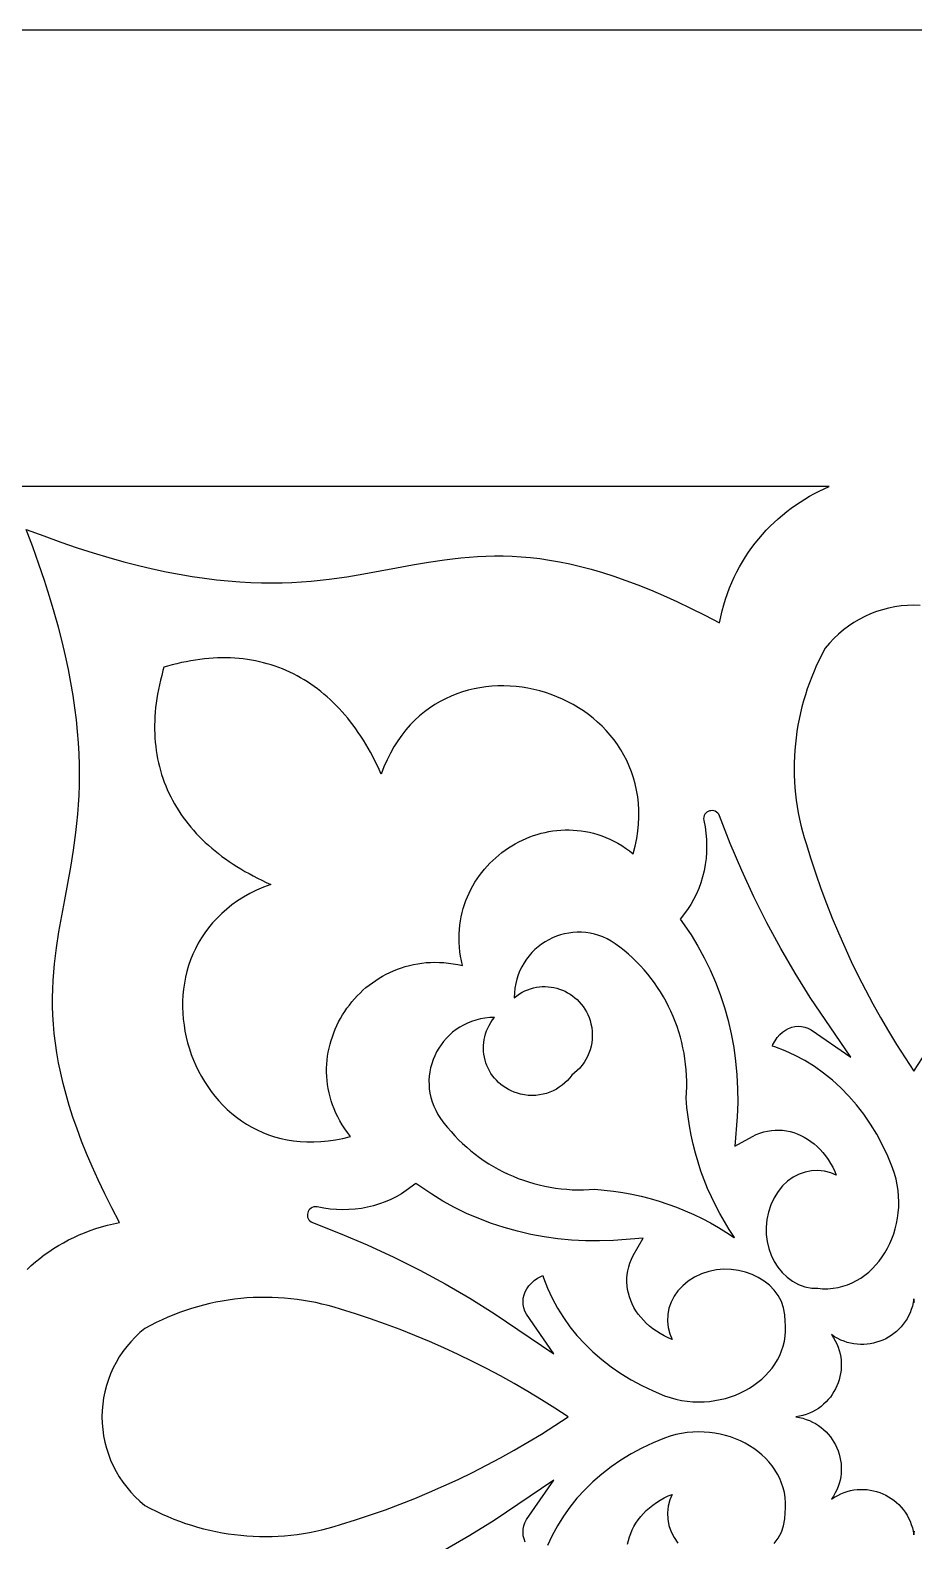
# Model space of a CAD drawing. Extents: x -352 to 352, y -78 to 78.
# Drawn here: x -195.9 to -146.5, y -6.9 to 77.5 of the extents above; entities that cross this region are included whole.
import ezdxf

# ---------------------------------------------------------------- set-up
doc = ezdxf.new("R2010")
doc.units = 0
doc.layers.get('0').update_dxf_attribs({"linetype": 'CONTINUOUS'})

msp = doc.modelspace()

# ---------------------------------------------------------------- linework, layer by layer
for points in [[(-352.5, -77.5), (352.5, -77.5), (352.5, 77.5), (-352.5, 77.5)], [(-185.395, 42.418), (-185.64, 42.406), (-185.888, 42.389), (-186.137, 42.365), (-186.389, 42.335), (-186.642, 42.3), (-186.898, 42.257), (-187.156, 42.209), (-187.415, 42.154), (-187.677, 42.093), (-187.94, 42.026), (-188.205, 41.953), (-188.394, 41.896), (-188.45, 41.708), (-188.524, 41.443), (-188.591, 41.179), (-188.652, 40.918), (-188.706, 40.658), (-188.755, 40.401), (-188.797, 40.145), (-188.833, 39.891), (-188.863, 39.64), (-188.886, 39.39), (-188.904, 39.143), (-188.915, 38.897), (-188.921, 38.654), (-188.92, 38.413), (-188.914, 38.174), (-188.901, 37.937), (-188.883, 37.702), (-188.858, 37.47), (-188.828, 37.24), (-188.792, 37.012), (-188.75, 36.786), (-188.703, 36.563), (-188.65, 36.341), (-188.591, 36.123), (-188.526, 35.906), (-188.456, 35.692), (-188.38, 35.481), (-188.298, 35.272), (-188.211, 35.065), (-188.118, 34.861), (-188.02, 34.659), (-187.917, 34.46), (-187.808, 34.263), (-187.693, 34.069), (-187.574, 33.878), (-187.449, 33.689), (-187.318, 33.503), (-187.183, 33.319), (-187.042, 33.138), (-186.896, 32.96), (-186.744, 32.784), (-186.588, 32.611), (-186.426, 32.441), (-186.26, 32.274), (-186.088, 32.109), (-185.911, 31.948), (-185.729, 31.789), (-185.543, 31.633), (-185.351, 31.48), (-185.154, 31.329), (-184.953, 31.182), (-184.747, 31.038), (-184.536, 30.896), (-184.32, 30.758), (-184.099, 30.622), (-183.874, 30.49), (-183.644, 30.361), (-183.409, 30.234), (-183.169, 30.111), (-182.925, 29.991), (-182.677, 29.874), (-182.424, 29.76), (-182.833, 29.603), (-183.223, 29.431), (-183.593, 29.246), (-183.946, 29.047), (-184.279, 28.836), (-184.595, 28.613), (-184.892, 28.378), (-185.171, 28.133), (-185.432, 27.878), (-185.676, 27.613), (-185.903, 27.339), (-186.112, 27.057), (-186.304, 26.767), (-186.48, 26.47), (-186.639, 26.166), (-186.781, 25.856), (-186.907, 25.541), (-187.017, 25.221), (-187.112, 24.897), (-187.19, 24.57), (-187.253, 24.239), (-187.301, 23.906), (-187.333, 23.571), (-187.351, 23.235), (-187.354, 22.899), (-187.342, 22.562), (-187.316, 22.226), (-187.276, 21.892), (-187.222, 21.559), (-187.154, 21.228), (-187.072, 20.901), (-186.977, 20.577), (-186.869, 20.257), (-186.748, 19.942), (-186.613, 19.632), (-186.466, 19.328), (-186.307, 19.031), (-186.135, 18.741), (-185.952, 18.459), (-185.756, 18.185), (-185.549, 17.92), (-185.33, 17.665), (-185.099, 17.42), (-184.858, 17.185), (-184.606, 16.962), (-184.342, 16.751), (-184.069, 16.553), (-183.784, 16.367), (-183.49, 16.195), (-183.185, 16.038), (-182.871, 15.895), (-182.547, 15.769), (-182.214, 15.658), (-181.871, 15.564), (-181.519, 15.487), (-181.158, 15.428), (-180.789, 15.388), (-180.411, 15.366), (-180.025, 15.365), (-179.63, 15.384), (-179.228, 15.423), (-178.818, 15.484), (-178.4, 15.568), (-177.975, 15.674), (-178.138, 15.887), (-178.29, 16.102), (-178.431, 16.32), (-178.561, 16.54), (-178.679, 16.762), (-178.787, 16.985), (-178.885, 17.21), (-178.971, 17.436), (-179.048, 17.664), (-179.114, 17.891), (-179.17, 18.12), (-179.216, 18.349), (-179.253, 18.577), (-179.28, 18.806), (-179.298, 19.034), (-179.306, 19.262), (-179.305, 19.489), (-179.295, 19.715), (-179.276, 19.94), (-179.249, 20.164), (-179.213, 20.385), (-179.169, 20.605), (-179.116, 20.823), (-179.055, 21.038), (-178.987, 21.251), (-178.91, 21.461), (-178.826, 21.669), (-178.735, 21.872), (-178.636, 22.073), (-178.53, 22.27), (-178.417, 22.463), (-178.297, 22.652), (-178.17, 22.836), (-178.037, 23.017), (-177.897, 23.192), (-177.751, 23.362), (-177.599, 23.528), (-177.441, 23.687), (-177.277, 23.841), (-177.107, 23.99), (-176.932, 24.132), (-176.752, 24.268), (-176.566, 24.397), (-176.375, 24.52), (-176.179, 24.636), (-175.978, 24.745), (-175.773, 24.846), (-175.563, 24.939), (-175.349, 25.025), (-175.131, 25.103), (-174.909, 25.172), (-174.682, 25.233), (-174.453, 25.286), (-174.219, 25.329), (-173.982, 25.363), (-173.742, 25.388), (-173.499, 25.403), (-173.252, 25.408), (-173.003, 25.404), (-172.751, 25.389), (-172.497, 25.363), (-172.24, 25.327), (-171.981, 25.28), (-171.72, 25.222), (-171.778, 25.483), (-171.825, 25.742), (-171.861, 25.999), (-171.886, 26.254), (-171.901, 26.505), (-171.906, 26.755), (-171.901, 27.001), (-171.885, 27.244), (-171.861, 27.485), (-171.826, 27.722), (-171.783, 27.955), (-171.731, 28.185), (-171.67, 28.411), (-171.6, 28.633), (-171.523, 28.852), (-171.437, 29.066), (-171.343, 29.276), (-171.242, 29.481), (-171.134, 29.681), (-171.018, 29.877), (-170.895, 30.068), (-170.766, 30.254), (-170.63, 30.435), (-170.487, 30.61), (-170.339, 30.779), (-170.185, 30.943), (-170.025, 31.102), (-169.86, 31.254), (-169.69, 31.4), (-169.514, 31.539), (-169.334, 31.673), (-169.149, 31.799), (-168.961, 31.919), (-168.768, 32.032), (-168.571, 32.138), (-168.37, 32.237), (-168.166, 32.329), (-167.959, 32.413), (-167.749, 32.489), (-167.536, 32.558), (-167.321, 32.619), (-167.103, 32.671), (-166.883, 32.715), (-166.661, 32.751), (-166.438, 32.779), (-166.213, 32.797), (-165.987, 32.807), (-165.76, 32.808), (-165.532, 32.8), (-165.304, 32.782), (-165.075, 32.755), (-164.846, 32.719), (-164.617, 32.673), (-164.389, 32.616), (-164.161, 32.55), (-163.934, 32.474), (-163.708, 32.387), (-163.483, 32.29), (-163.26, 32.182), (-163.038, 32.063), (-162.818, 31.934), (-162.6, 31.793), (-162.384, 31.641), (-162.171, 31.478), (-162.065, 31.903), (-161.982, 32.32), (-161.921, 32.731), (-161.881, 33.133), (-161.863, 33.527), (-161.864, 33.914), (-161.885, 34.292), (-161.926, 34.661), (-161.985, 35.022), (-162.061, 35.374), (-162.155, 35.716), (-162.266, 36.05), (-162.393, 36.374), (-162.536, 36.688), (-162.693, 36.992), (-162.865, 37.287), (-163.05, 37.571), (-163.249, 37.845), (-163.46, 38.108), (-163.683, 38.361), (-163.917, 38.602), (-164.163, 38.832), (-164.418, 39.051), (-164.683, 39.259), (-164.957, 39.454), (-165.239, 39.638), (-165.529, 39.81), (-165.826, 39.969), (-166.13, 40.116), (-166.439, 40.25), (-166.754, 40.371), (-167.074, 40.48), (-167.398, 40.575), (-167.726, 40.656), (-168.056, 40.724), (-168.389, 40.779), (-168.724, 40.819), (-169.06, 40.845), (-169.397, 40.856), (-169.733, 40.854), (-170.069, 40.836), (-170.404, 40.803), (-170.737, 40.756), (-171.067, 40.693), (-171.395, 40.614), (-171.719, 40.52), (-172.039, 40.41), (-172.354, 40.284), (-172.663, 40.141), (-172.967, 39.982), (-173.264, 39.807), (-173.554, 39.615), (-173.837, 39.405), (-174.11, 39.179), (-174.375, 38.935), (-174.631, 38.673), (-174.876, 38.394), (-175.11, 38.097), (-175.333, 37.782), (-175.545, 37.448), (-175.743, 37.096), (-175.929, 36.725), (-176.101, 36.335), (-176.258, 35.926), (-176.372, 36.18), (-176.489, 36.428), (-176.609, 36.672), (-176.732, 36.911), (-176.858, 37.146), (-176.987, 37.376), (-177.12, 37.602), (-177.255, 37.822), (-177.394, 38.038), (-177.535, 38.249), (-177.679, 38.455), (-177.827, 38.657), (-177.977, 38.854), (-178.13, 39.045), (-178.286, 39.232), (-178.445, 39.414), (-178.607, 39.59), (-178.771, 39.762), (-178.939, 39.929), (-179.109, 40.09), (-179.282, 40.247), (-179.457, 40.398), (-179.636, 40.544), (-179.816, 40.685), (-180, 40.821), (-180.186, 40.951), (-180.375, 41.076), (-180.567, 41.196), (-180.761, 41.31), (-180.958, 41.419), (-181.157, 41.523), (-181.358, 41.621), (-181.563, 41.714), (-181.769, 41.801), (-181.978, 41.882), (-182.19, 41.958), (-182.404, 42.028), (-182.62, 42.093), (-182.839, 42.152), (-183.06, 42.205), (-183.283, 42.253), (-183.509, 42.295), (-183.737, 42.331), (-183.967, 42.361), (-184.2, 42.385), (-184.434, 42.404), (-184.671, 42.416), (-184.91, 42.423), (-185.151, 42.423)], [(-157.356, 33.591), (-157.4, 33.679), (-157.456, 33.751), (-157.521, 33.807), (-157.593, 33.847), (-157.67, 33.872), (-157.75, 33.883), (-157.83, 33.88), (-157.909, 33.864), (-157.985, 33.836), (-158.054, 33.795), (-158.116, 33.743), (-158.168, 33.681), (-158.207, 33.608), (-158.233, 33.527), (-158.241, 33.436), (-158.231, 33.337), (-158.161, 32.974), (-158.112, 32.621), (-158.082, 32.267), (-158.072, 31.913), (-158.08, 31.56), (-158.108, 31.21), (-158.153, 30.864), (-158.217, 30.522), (-158.299, 30.186), (-158.398, 29.857), (-158.514, 29.537), (-158.648, 29.225), (-158.798, 28.924), (-158.964, 28.635), (-159.146, 28.358), (-159.55, 27.82), (-158.944, 26.935), (-158.558, 26.308), (-158.202, 25.659), (-157.875, 24.991), (-157.579, 24.305), (-157.313, 23.601), (-157.077, 22.883), (-156.874, 22.151), (-156.702, 21.407), (-156.562, 20.653), (-156.455, 19.89), (-156.381, 19.119), (-156.34, 18.343), (-156.334, 17.563), (-156.361, 16.78), (-156.492, 15.128), (-155.518, 15.679), (-155.306, 15.78), (-155.093, 15.863), (-154.88, 15.929), (-154.668, 15.979), (-154.456, 16.012), (-154.245, 16.029), (-154.034, 16.031), (-153.825, 16.018), (-153.618, 15.99), (-153.412, 15.947), (-153.209, 15.891), (-153.009, 15.82), (-152.812, 15.735), (-152.62, 15.636), (-152.431, 15.524), (-152.247, 15.398), (-152.069, 15.26), (-151.898, 15.109), (-151.732, 14.945), (-151.575, 14.769), (-151.425, 14.582), (-151.283, 14.383), (-151.151, 14.172), (-151.029, 13.951), (-150.917, 13.718), (-150.828, 13.507), (-151.142, 13.638), (-151.495, 13.729), (-151.855, 13.766), (-152.214, 13.75), (-152.569, 13.682), (-152.912, 13.562), (-153.24, 13.393), (-153.548, 13.176), (-153.83, 12.912), (-154.083, 12.604), (-154.303, 12.252), (-154.486, 11.861), (-154.622, 11.446), (-154.709, 11.028), (-154.747, 10.611), (-154.739, 10.2), (-154.688, 9.798), (-154.596, 9.41), (-154.465, 9.039), (-154.296, 8.689), (-154.092, 8.364), (-153.853, 8.068), (-153.582, 7.805), (-153.278, 7.581), (-152.945, 7.401), (-152.585, 7.272), (-152.202, 7.199), (-151.853, 7.19), (-151.59, 7.166), (-151.298, 7.165), (-151.012, 7.187), (-150.731, 7.232), (-150.458, 7.298), (-150.193, 7.386), (-149.937, 7.493), (-149.69, 7.619), (-149.453, 7.762), (-149.227, 7.922), (-149.011, 8.098), (-148.807, 8.288), (-148.614, 8.492), (-148.433, 8.709), (-148.265, 8.938), (-148.109, 9.178), (-147.967, 9.429), (-147.837, 9.689), (-147.722, 9.958), (-147.621, 10.235), (-147.534, 10.52), (-147.463, 10.811), (-147.407, 11.108), (-147.367, 11.41), (-147.343, 11.717), (-147.337, 12.027), (-147.347, 12.341), (-147.376, 12.656), (-147.423, 12.972), (-147.489, 13.289), (-147.575, 13.605), (-147.681, 13.922), (-147.949, 14.572), (-148.244, 15.195), (-148.568, 15.794), (-148.92, 16.368), (-149.297, 16.916), (-149.699, 17.436), (-150.126, 17.927), (-150.575, 18.389), (-151.046, 18.819), (-151.538, 19.217), (-152.049, 19.582), (-152.579, 19.913), (-153.126, 20.207), (-153.689, 20.465), (-154.268, 20.684), (-154.398, 20.723), (-154.365, 20.807), (-154.252, 21.017), (-154.123, 21.204), (-153.98, 21.367), (-153.825, 21.507), (-153.662, 21.621), (-153.491, 21.712), (-153.316, 21.777), (-153.138, 21.819), (-152.957, 21.835), (-152.776, 21.826), (-152.595, 21.791), (-152.413, 21.728), (-152.231, 21.636), (-150.024, 20.105), (-152.279, 23.449), (-153.127, 24.801), (-153.936, 26.187), (-154.704, 27.607), (-155.43, 29.057), (-156.114, 30.538), (-156.755, 32.047)], [(-163.176, 26.441), (-163.403, 26.588), (-163.633, 26.715), (-163.868, 26.822), (-164.105, 26.911), (-164.344, 26.982), (-164.584, 27.035), (-164.825, 27.07), (-165.066, 27.088), (-165.306, 27.089), (-165.544, 27.074), (-165.779, 27.044), (-166.012, 26.997), (-166.24, 26.936), (-166.464, 26.859), (-166.682, 26.769), (-166.894, 26.664), (-167.099, 26.546), (-167.296, 26.415), (-167.485, 26.271), (-167.664, 26.115), (-167.834, 25.946), (-167.993, 25.767), (-168.14, 25.576), (-168.276, 25.374), (-168.398, 25.163), (-168.506, 24.941), (-168.6, 24.709), (-168.679, 24.469), (-168.742, 24.22), (-168.788, 23.962), (-168.817, 23.697), (-168.827, 23.424), (-168.683, 23.538), (-168.534, 23.64), (-168.382, 23.73), (-168.226, 23.808), (-168.068, 23.876), (-167.908, 23.932), (-167.746, 23.976), (-167.582, 24.01), (-167.418, 24.034), (-167.254, 24.046), (-167.089, 24.048), (-166.926, 24.04), (-166.763, 24.022), (-166.602, 23.994), (-166.444, 23.956), (-166.288, 23.908), (-166.135, 23.851), (-165.985, 23.785), (-165.84, 23.71), (-165.699, 23.625), (-165.563, 23.532), (-165.433, 23.43), (-165.308, 23.32), (-165.19, 23.201), (-165.08, 23.075), (-164.976, 22.94), (-164.88, 22.797), (-164.793, 22.647), (-164.715, 22.49), (-164.646, 22.324), (-164.587, 22.152), (-164.538, 21.973), (-164.495, 21.756), (-164.469, 21.541), (-164.46, 21.329), (-164.468, 21.12), (-164.491, 20.915), (-164.529, 20.715), (-164.582, 20.52), (-164.648, 20.331), (-164.728, 20.149), (-164.82, 19.973), (-164.924, 19.806), (-165.04, 19.647), (-165.166, 19.496), (-165.303, 19.356), (-165.449, 19.226), (-165.604, 19.106), (-165.723, 18.951), (-165.854, 18.805), (-165.994, 18.668), (-166.144, 18.542), (-166.304, 18.426), (-166.471, 18.322), (-166.646, 18.23), (-166.829, 18.15), (-167.018, 18.084), (-167.213, 18.031), (-167.413, 17.993), (-167.618, 17.97), (-167.827, 17.963), (-168.039, 17.971), (-168.254, 17.997), (-168.471, 18.04), (-168.65, 18.089), (-168.822, 18.148), (-168.987, 18.217), (-169.145, 18.295), (-169.295, 18.383), (-169.438, 18.478), (-169.572, 18.582), (-169.699, 18.693), (-169.818, 18.811), (-169.928, 18.935), (-170.03, 19.065), (-170.123, 19.201), (-170.207, 19.342), (-170.283, 19.488), (-170.349, 19.637), (-170.406, 19.79), (-170.453, 19.946), (-170.491, 20.105), (-170.52, 20.266), (-170.538, 20.428), (-170.546, 20.592), (-170.544, 20.756), (-170.531, 20.92), (-170.508, 21.085), (-170.474, 21.248), (-170.429, 21.41), (-170.373, 21.571), (-170.306, 21.729), (-170.227, 21.884), (-170.137, 22.037), (-170.035, 22.185), (-169.922, 22.33), (-170.195, 22.319), (-170.46, 22.291), (-170.717, 22.244), (-170.967, 22.182), (-171.207, 22.103), (-171.438, 22.009), (-171.66, 21.9), (-171.872, 21.778), (-172.074, 21.643), (-172.264, 21.495), (-172.444, 21.336), (-172.612, 21.167), (-172.768, 20.987), (-172.912, 20.798), (-173.044, 20.601), (-173.162, 20.396), (-173.266, 20.184), (-173.357, 19.966), (-173.433, 19.742), (-173.495, 19.514), (-173.541, 19.282), (-173.572, 19.046), (-173.587, 18.808), (-173.586, 18.568), (-173.568, 18.328), (-173.532, 18.087), (-173.48, 17.846), (-173.409, 17.607), (-173.32, 17.37), (-173.212, 17.136), (-173.085, 16.905), (-172.939, 16.678), (-172.752, 16.426), (-172.558, 16.181), (-172.356, 15.943), (-172.147, 15.713), (-171.931, 15.49), (-171.708, 15.275), (-171.479, 15.067), (-171.244, 14.868), (-171.003, 14.677), (-170.756, 14.494), (-170.504, 14.319), (-170.246, 14.152), (-169.983, 13.994), (-169.715, 13.844), (-169.443, 13.703), (-169.166, 13.57), (-168.885, 13.447), (-168.6, 13.332), (-168.311, 13.226), (-168.019, 13.13), (-167.723, 13.043), (-167.424, 12.965), (-167.123, 12.896), (-166.819, 12.837), (-166.512, 12.788), (-166.203, 12.749), (-165.893, 12.719), (-165.58, 12.699), (-165.266, 12.69), (-164.951, 12.69), (-164.635, 12.701), (-164.318, 12.722), (-163.795, 12.678), (-163.275, 12.616), (-162.758, 12.537), (-162.245, 12.441), (-161.736, 12.328), (-161.232, 12.199), (-160.733, 12.053), (-160.239, 11.891), (-159.751, 11.713), (-159.269, 11.518), (-158.794, 11.308), (-158.325, 11.082), (-157.865, 10.84), (-157.412, 10.583), (-156.968, 10.311), (-156.532, 10.023), (-156.543, 10.032), (-156.546, 10.049), (-156.521, 10.034), (-156.808, 10.47), (-157.081, 10.914), (-157.338, 11.367), (-157.58, 11.828), (-157.806, 12.296), (-158.016, 12.771), (-158.211, 13.253), (-158.389, 13.741), (-158.551, 14.235), (-158.697, 14.734), (-158.826, 15.239), (-158.939, 15.747), (-159.035, 16.26), (-159.114, 16.777), (-159.175, 17.297), (-159.22, 17.82), (-159.199, 18.137), (-159.188, 18.453), (-159.187, 18.769), (-159.197, 19.083), (-159.217, 19.395), (-159.246, 19.706), (-159.286, 20.014), (-159.335, 20.321), (-159.394, 20.625), (-159.462, 20.927), (-159.54, 21.225), (-159.628, 21.521), (-159.724, 21.813), (-159.83, 22.102), (-159.944, 22.387), (-160.068, 22.668), (-160.2, 22.945), (-160.342, 23.217), (-160.491, 23.485), (-160.65, 23.748), (-160.816, 24.006), (-160.991, 24.259), (-161.175, 24.506), (-161.366, 24.747), (-161.565, 24.982), (-161.772, 25.211), (-161.987, 25.433), (-162.21, 25.649), (-162.441, 25.858), (-162.678, 26.06), (-162.924, 26.255)], [(-174.856, 12.648), (-175.132, 12.466), (-175.422, 12.3), (-175.723, 12.15), (-176.034, 12.016), (-176.355, 11.9), (-176.684, 11.801), (-177.02, 11.719), (-177.361, 11.656), (-177.708, 11.61), (-178.058, 11.583), (-178.411, 11.574), (-178.764, 11.585), (-179.118, 11.614), (-179.471, 11.663), (-179.835, 11.734), (-179.934, 11.744), (-180.024, 11.735), (-180.106, 11.71), (-180.178, 11.67), (-180.241, 11.618), (-180.293, 11.557), (-180.333, 11.487), (-180.362, 11.412), (-180.378, 11.333), (-180.381, 11.252), (-180.37, 11.172), (-180.345, 11.095), (-180.305, 11.023), (-180.249, 10.958), (-180.177, 10.902), (-180.088, 10.858), (-178.545, 10.258), (-177.035, 9.616), (-175.555, 8.932), (-174.104, 8.206), (-172.685, 7.438), (-171.299, 6.63), (-169.946, 5.781), (-166.603, 3.527), (-168.133, 5.734), (-168.226, 5.915), (-168.288, 6.097), (-168.323, 6.278), (-168.332, 6.46), (-168.316, 6.64), (-168.275, 6.818), (-168.209, 6.993), (-168.119, 7.164), (-168.004, 7.327), (-167.865, 7.482), (-167.702, 7.625), (-167.515, 7.754), (-167.305, 7.867), (-167.221, 7.901), (-167.181, 7.77), (-166.962, 7.192), (-166.705, 6.628), (-166.41, 6.081), (-166.08, 5.551), (-165.715, 5.04), (-165.317, 4.548), (-164.886, 4.077), (-164.425, 3.628), (-163.933, 3.202), (-163.413, 2.799), (-162.866, 2.422), (-162.292, 2.071), (-161.693, 1.747), (-161.07, 1.451), (-160.42, 1.183), (-160.103, 1.077), (-159.787, 0.991), (-159.47, 0.925), (-159.153, 0.878), (-158.838, 0.849), (-158.525, 0.839), (-158.215, 0.845), (-157.908, 0.869), (-157.606, 0.909), (-157.309, 0.965), (-157.018, 1.036), (-156.733, 1.123), (-156.456, 1.224), (-156.187, 1.34), (-155.927, 1.469), (-155.676, 1.611), (-155.436, 1.767), (-155.207, 1.935), (-154.99, 2.116), (-154.786, 2.309), (-154.596, 2.513), (-154.42, 2.729), (-154.26, 2.955), (-154.116, 3.192), (-153.99, 3.439), (-153.883, 3.695), (-153.796, 3.96), (-153.729, 4.233), (-153.685, 4.514), (-153.663, 4.8), (-153.664, 5.092), (-153.687, 5.356), (-153.697, 5.705), (-153.769, 6.087), (-153.899, 6.447), (-154.078, 6.78), (-154.303, 7.084), (-154.565, 7.356), (-154.862, 7.594), (-155.187, 7.799), (-155.537, 7.967), (-155.908, 8.098), (-156.296, 8.19), (-156.698, 8.241), (-157.109, 8.249), (-157.526, 8.211), (-157.944, 8.125), (-158.358, 7.988), (-158.75, 7.805), (-159.101, 7.586), (-159.41, 7.333), (-159.674, 7.05), (-159.891, 6.743), (-160.06, 6.415), (-160.18, 6.071), (-160.248, 5.716), (-160.264, 5.357), (-160.226, 4.997), (-160.136, 4.644), (-160.004, 4.33), (-160.216, 4.419), (-160.448, 4.531), (-160.67, 4.653), (-160.88, 4.786), (-161.08, 4.927), (-161.267, 5.077), (-161.443, 5.235), (-161.607, 5.4), (-161.758, 5.572), (-161.896, 5.75), (-162.021, 5.933), (-162.134, 6.122), (-162.232, 6.315), (-162.317, 6.511), (-162.388, 6.712), (-162.445, 6.915), (-162.488, 7.12), (-162.516, 7.327), (-162.529, 7.536), (-162.527, 7.747), (-162.509, 7.958), (-162.476, 8.17), (-162.427, 8.383), (-162.361, 8.595), (-162.278, 8.808), (-162.177, 9.02), (-161.626, 9.995), (-163.278, 9.863), (-164.061, 9.836), (-164.841, 9.843), (-165.617, 9.883), (-166.387, 9.957), (-167.151, 10.064), (-167.905, 10.204), (-168.649, 10.376), (-169.381, 10.58), (-170.099, 10.815), (-170.802, 11.081), (-171.489, 11.377), (-172.157, 11.704), (-172.806, 12.06), (-173.433, 12.446), (-174.318, 13.052)], [(-178.537, 6.022), (-178.879, 6.127), (-179.222, 6.223), (-179.567, 6.309), (-179.913, 6.387), (-180.26, 6.456), (-180.608, 6.515), (-180.957, 6.566), (-181.307, 6.607), (-181.658, 6.64), (-182.008, 6.663), (-182.359, 6.678), (-182.71, 6.683), (-183.06, 6.68), (-183.411, 6.668), (-183.76, 6.647), (-184.109, 6.617), (-184.458, 6.578), (-184.805, 6.53), (-185.151, 6.474), (-185.495, 6.409), (-185.838, 6.335), (-186.179, 6.252), (-186.518, 6.16), (-186.856, 6.06), (-187.191, 5.951), (-187.523, 5.833), (-187.853, 5.707), (-188.18, 5.571), (-188.504, 5.428), (-188.826, 5.275), (-189.143, 5.114), (-189.458, 4.945), (-189.737, 4.712), (-190, 4.465), (-190.248, 4.205), (-190.479, 3.932), (-190.693, 3.649), (-190.89, 3.354), (-191.07, 3.05), (-191.232, 2.737), (-191.377, 2.415), (-191.503, 2.086), (-191.61, 1.75), (-191.699, 1.409), (-191.768, 1.062), (-191.818, 0.712), (-191.849, 0.357), (-191.859, 0.001), (-191.849, -0.356), (-191.818, -0.711), (-191.768, -1.061), (-191.699, -1.408), (-191.61, -1.749), (-191.503, -2.085), (-191.377, -2.414), (-191.232, -2.736), (-191.07, -3.049), (-190.89, -3.353), (-190.693, -3.648), (-190.479, -3.931), (-190.248, -4.204), (-190, -4.464), (-189.737, -4.711), (-189.458, -4.944), (-189.143, -5.113), (-188.826, -5.274), (-188.504, -5.427), (-188.18, -5.57), (-187.853, -5.706), (-187.523, -5.832), (-187.191, -5.95), (-186.856, -6.059), (-186.518, -6.159), (-186.179, -6.251), (-185.838, -6.334), (-185.495, -6.408), (-185.151, -6.473), (-184.805, -6.529), (-184.458, -6.577), (-184.109, -6.616), (-183.76, -6.646), (-183.411, -6.667), (-183.06, -6.679), (-182.71, -6.682), (-182.359, -6.677), (-182.008, -6.662), (-181.658, -6.639), (-181.307, -6.606), (-180.957, -6.565), (-180.608, -6.514), (-180.26, -6.455), (-179.913, -6.386), (-179.567, -6.308), (-179.222, -6.222), (-178.879, -6.126), (-178.537, -6.021), (-177.693, -5.759), (-176.854, -5.481), (-176.021, -5.187), (-175.194, -4.879), (-174.373, -4.554), (-173.559, -4.215), (-172.752, -3.86), (-171.951, -3.49), (-171.157, -3.105), (-170.371, -2.705), (-169.592, -2.291), (-168.821, -1.861), (-168.058, -1.418), (-167.303, -0.959), (-166.557, -0.486), (-165.819, 0.001), (-166.557, 0.488), (-167.303, 0.96), (-168.058, 1.419), (-168.821, 1.862), (-169.592, 2.292), (-170.371, 2.706), (-171.157, 3.106), (-171.951, 3.491), (-172.752, 3.861), (-173.559, 4.216), (-174.373, 4.555), (-175.194, 4.88), (-176.021, 5.188), (-176.854, 5.482), (-177.693, 5.76)]]:
    msp.add_lwpolyline(points, close=True)
for points in [[(-196.048, 8.247), (-195.817, 8.458), (-195.58, 8.663), (-195.335, 8.86), (-195.084, 9.051), (-194.826, 9.234), (-194.561, 9.41), (-194.289, 9.578), (-194.011, 9.738), (-193.726, 9.89), (-193.435, 10.034), (-193.138, 10.169), (-192.834, 10.296), (-192.523, 10.413), (-192.207, 10.522), (-191.884, 10.621), (-191.555, 10.71), (-191.22, 10.79), (-190.88, 10.859), (-191.307, 11.68), (-191.703, 12.476), (-192.069, 13.247), (-192.406, 13.994), (-192.715, 14.717), (-192.996, 15.419), (-193.251, 16.1), (-193.481, 16.76), (-193.686, 17.401), (-193.869, 18.023), (-194.028, 18.628), (-194.167, 19.217), (-194.284, 19.789), (-194.383, 20.347), (-194.463, 20.891), (-194.525, 21.422), (-194.571, 21.941), (-194.602, 22.449), (-194.618, 22.947), (-194.62, 23.435), (-194.61, 23.915), (-194.588, 24.388), (-194.555, 24.854), (-194.513, 25.314), (-194.462, 25.77), (-194.403, 26.222), (-194.266, 27.118), (-194.111, 28.009), (-193.943, 28.904), (-193.773, 29.809), (-193.606, 30.732), (-193.452, 31.68), (-193.318, 32.66), (-193.26, 33.165), (-193.211, 33.68), (-193.17, 34.207), (-193.14, 34.747), (-193.12, 35.3), (-193.112, 35.867), (-193.117, 36.451), (-193.135, 37.05), (-193.169, 37.667), (-193.218, 38.301), (-193.283, 38.955), (-193.367, 39.629), (-193.469, 40.324), (-193.591, 41.04), (-193.733, 41.779), (-193.897, 42.542), (-194.083, 43.33), (-194.293, 44.142), (-194.528, 44.981), (-194.788, 45.848), (-195.074, 46.742), (-195.388, 47.666), (-195.73, 48.62), (-196.102, 49.605), (-195.117, 49.233), (-194.164, 48.891), (-193.24, 48.577), (-192.345, 48.29), (-191.479, 48.03), (-190.64, 47.796), (-189.827, 47.586), (-189.04, 47.399), (-188.277, 47.235), (-187.538, 47.093), (-186.821, 46.972), (-186.126, 46.869), (-185.453, 46.786), (-184.799, 46.72), (-184.164, 46.671), (-183.547, 46.638), (-182.948, 46.619), (-182.365, 46.615), (-181.797, 46.623), (-181.244, 46.642), (-180.704, 46.673), (-180.177, 46.714), (-179.662, 46.763), (-179.158, 46.82), (-178.177, 46.955), (-177.23, 47.109), (-175.402, 47.446), (-174.507, 47.613), (-173.615, 47.769), (-172.719, 47.906), (-172.268, 47.964), (-171.812, 48.015), (-171.351, 48.058), (-170.885, 48.09), (-170.413, 48.112), (-169.933, 48.123), (-169.444, 48.12), (-168.947, 48.104), (-168.439, 48.074), (-167.92, 48.028), (-167.389, 47.966), (-166.845, 47.886), (-166.287, 47.787), (-165.714, 47.669), (-165.126, 47.531), (-164.521, 47.371), (-163.898, 47.189), (-163.258, 46.984), (-162.597, 46.754), (-161.917, 46.499), (-161.215, 46.217), (-160.491, 45.909), (-159.744, 45.572), (-158.974, 45.206), (-158.178, 44.81), (-157.357, 44.382), (-157.287, 44.723), (-157.208, 45.058), (-157.118, 45.387), (-157.019, 45.709), (-156.911, 46.026), (-156.793, 46.336), (-156.667, 46.64), (-156.532, 46.938), (-156.388, 47.229), (-156.236, 47.514), (-156.075, 47.792), (-155.907, 48.064), (-155.732, 48.328), (-155.548, 48.587), (-155.358, 48.838), (-155.16, 49.082), (-154.956, 49.32), (-154.745, 49.55), (-154.528, 49.773), (-154.304, 49.99), (-154.075, 50.198), (-153.84, 50.4), (-153.599, 50.594), (-153.353, 50.781), (-153.102, 50.961), (-152.846, 51.132), (-152.586, 51.296), (-152.321, 51.453), (-152.051, 51.602), (-151.778, 51.743), (-151.501, 51.875), (-151.221, 52.001), (-198.497, 52)], [(-146.142, 45.351), (-146.498, 45.361), (-146.855, 45.351), (-147.209, 45.321), (-147.56, 45.271), (-147.907, 45.202), (-148.248, 45.113), (-148.584, 45.005), (-148.913, 44.879), (-149.235, 44.735), (-149.548, 44.573), (-149.852, 44.393), (-150.146, 44.196), (-150.43, 43.981), (-150.702, 43.75), (-150.962, 43.503), (-151.209, 43.24), (-151.442, 42.96), (-151.612, 42.646), (-151.773, 42.328), (-151.926, 42.007), (-152.069, 41.683), (-152.204, 41.356), (-152.331, 41.026), (-152.449, 40.693), (-152.558, 40.358), (-152.658, 40.021), (-152.75, 39.682), (-152.832, 39.341), (-152.907, 38.998), (-152.972, 38.653), (-153.028, 38.307), (-153.076, 37.96), (-153.115, 37.612), (-153.145, 37.263), (-153.166, 36.913), (-153.178, 36.563), (-153.181, 36.212), (-153.176, 35.861), (-153.161, 35.511), (-153.138, 35.16), (-153.105, 34.81), (-153.064, 34.46), (-153.013, 34.111), (-152.953, 33.762), (-152.885, 33.415), (-152.807, 33.069), (-152.721, 32.724), (-152.625, 32.381), (-152.52, 32.04), (-152.258, 31.195), (-151.98, 30.357), (-151.686, 29.524), (-151.377, 28.697), (-151.053, 27.876), (-150.713, 27.062), (-150.359, 26.254), (-149.989, 25.453), (-149.604, 24.66), (-149.204, 23.873), (-148.79, 23.095), (-148.36, 22.324), (-147.916, 21.56), (-147.458, 20.805), (-146.985, 20.059), (-146.498, 19.321), (-146.011, 20.059)], [(-146.465, 6.39), (-146.498, 6.592), (-146.532, 6.39), (-146.578, 6.195), (-146.636, 6.007), (-146.705, 5.826), (-146.786, 5.652), (-146.876, 5.486), (-146.977, 5.328), (-147.086, 5.178), (-147.205, 5.036), (-147.331, 4.903), (-147.466, 4.778), (-147.607, 4.662), (-147.755, 4.556), (-147.909, 4.459), (-148.068, 4.372), (-148.232, 4.294), (-148.401, 4.227), (-148.574, 4.17), (-148.75, 4.124), (-148.929, 4.089), (-149.11, 4.065), (-149.292, 4.052), (-149.476, 4.05), (-149.661, 4.061), (-149.845, 4.083), (-150.029, 4.118), (-150.213, 4.165), (-150.394, 4.225), (-150.574, 4.298), (-150.751, 4.384), (-150.925, 4.484), (-151.095, 4.597), (-150.982, 4.427), (-150.882, 4.253), (-150.796, 4.076), (-150.723, 3.896), (-150.663, 3.715), (-150.616, 3.532), (-150.581, 3.347), (-150.559, 3.163), (-150.548, 2.978), (-150.55, 2.794), (-150.562, 2.612), (-150.587, 2.431), (-150.622, 2.252), (-150.668, 2.076), (-150.725, 1.903), (-150.792, 1.735), (-150.869, 1.57), (-150.957, 1.411), (-151.054, 1.257), (-151.16, 1.109), (-151.276, 0.968), (-151.4, 0.834), (-151.534, 0.707), (-151.676, 0.589), (-151.826, 0.479), (-151.984, 0.378), (-152.15, 0.288), (-152.324, 0.208), (-152.505, 0.138), (-152.693, 0.08), (-152.888, 0.034), (-153.09, 0.001), (-152.888, -0.033), (-152.693, -0.079), (-152.505, -0.137), (-152.324, -0.207), (-152.15, -0.287), (-151.984, -0.377), (-151.826, -0.478), (-151.676, -0.588), (-151.534, -0.706), (-151.4, -0.832), (-151.276, -0.967), (-151.16, -1.108), (-151.054, -1.256), (-150.957, -1.41), (-150.869, -1.569), (-150.792, -1.734), (-150.725, -1.902), (-150.668, -2.075), (-150.622, -2.251), (-150.587, -2.43), (-150.562, -2.611), (-150.55, -2.793), (-150.548, -2.977), (-150.559, -3.162), (-150.581, -3.346), (-150.616, -3.531), (-150.663, -3.714), (-150.723, -3.895), (-150.796, -4.075), (-150.882, -4.252), (-150.982, -4.426), (-151.095, -4.596), (-150.925, -4.483), (-150.751, -4.383), (-150.574, -4.297), (-150.394, -4.224), (-150.213, -4.164), (-150.029, -4.117), (-149.845, -4.082), (-149.661, -4.06), (-149.476, -4.049), (-149.292, -4.051), (-149.11, -4.064), (-148.929, -4.088), (-148.75, -4.123), (-148.574, -4.169), (-148.401, -4.226), (-148.232, -4.293), (-148.068, -4.371), (-147.909, -4.458), (-147.755, -4.555), (-147.607, -4.661), (-147.466, -4.777), (-147.331, -4.902), (-147.205, -5.035), (-147.086, -5.177), (-146.977, -5.327), (-146.876, -5.485), (-146.786, -5.651), (-146.705, -5.825), (-146.636, -6.006), (-146.578, -6.194), (-146.532, -6.389), (-146.498, -6.591), (-146.465, -6.389)], [(-154.303, -7.083), (-154.078, -6.779), (-153.899, -6.446), (-153.769, -6.086), (-153.697, -5.704), (-153.687, -5.354), (-153.664, -5.091), (-153.663, -4.799), (-153.685, -4.513), (-153.729, -4.232), (-153.796, -3.959), (-153.883, -3.694), (-153.99, -3.438), (-154.116, -3.191), (-154.26, -2.954), (-154.42, -2.728), (-154.596, -2.512), (-154.786, -2.308), (-154.99, -2.115), (-155.207, -1.934), (-155.436, -1.766), (-155.676, -1.61), (-155.927, -1.468), (-156.187, -1.339), (-156.456, -1.223), (-156.733, -1.122), (-157.018, -1.035), (-157.309, -0.964), (-157.606, -0.908), (-157.908, -0.868), (-158.215, -0.844), (-158.525, -0.838), (-158.838, -0.848), (-159.153, -0.877), (-159.47, -0.924), (-159.787, -0.99), (-160.103, -1.076), (-160.42, -1.182), (-161.07, -1.45), (-161.693, -1.745), (-162.292, -2.07), (-162.866, -2.421), (-163.413, -2.798), (-163.933, -3.2), (-164.425, -3.627), (-164.886, -4.076), (-165.317, -4.547), (-165.715, -5.039), (-166.08, -5.55), (-166.41, -6.08), (-166.705, -6.627), (-166.962, -7.191)], [(-168.209, -6.992), (-168.275, -6.817), (-168.316, -6.639), (-168.332, -6.459), (-168.323, -6.277), (-168.288, -6.096), (-168.226, -5.914), (-168.133, -5.733), (-166.603, -3.526), (-169.946, -5.78), (-171.299, -6.628), (-172.685, -7.437)], [(-162.488, -7.119), (-162.445, -6.914), (-162.388, -6.711), (-162.317, -6.51), (-162.232, -6.314), (-162.134, -6.121), (-162.021, -5.932), (-161.896, -5.749), (-161.758, -5.571), (-161.607, -5.399), (-161.443, -5.234), (-161.267, -5.076), (-161.08, -4.926), (-160.88, -4.785), (-160.67, -4.652), (-160.448, -4.53), (-160.216, -4.418), (-160.004, -4.329), (-160.136, -4.643), (-160.226, -4.996), (-160.264, -5.356), (-160.248, -5.715), (-160.18, -6.07), (-160.06, -6.414), (-159.891, -6.742), (-159.674, -7.049)]]:
    msp.add_lwpolyline(points)

doc.saveas('drawing.dxf')
